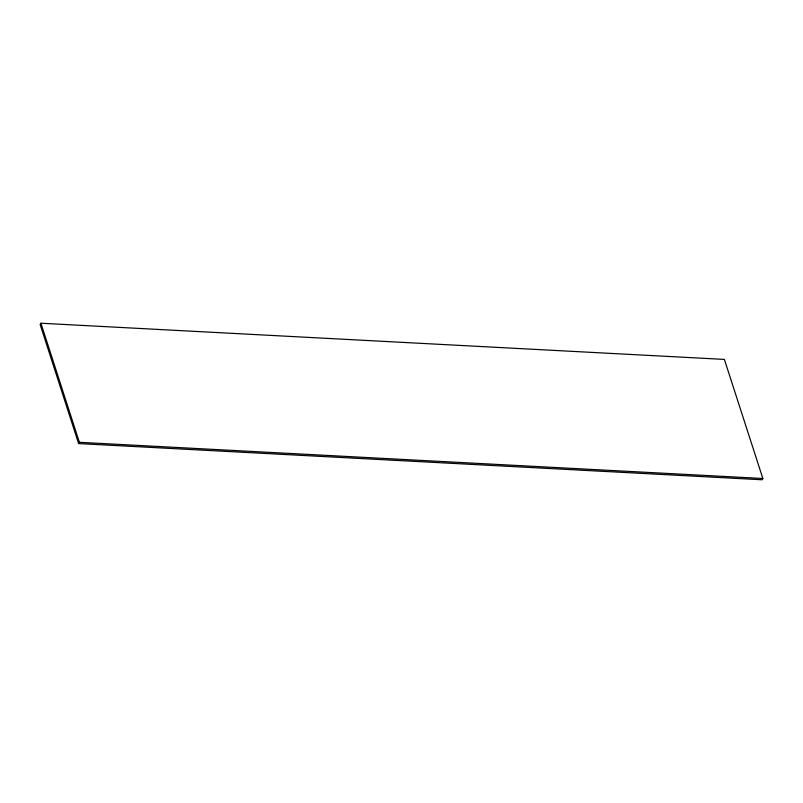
<?xml version="1.0" encoding="UTF-8"?>
<svg xmlns="http://www.w3.org/2000/svg" width="803" height="803" viewBox="0 0 803 803"><rect width="100%" height="100%" fill="white"/><g stroke="black" fill="none" stroke-linecap="round" stroke-linejoin="round"><path stroke-width="1.2" d="M40.923 323.228L40.15 324.512L78.614 443.587L762.077 479.772L762.85 478.488L724.386 359.413L40.923 323.228L79.377 442.302L78.614 443.587M79.377 442.302L762.85 478.488"/></g></svg>
